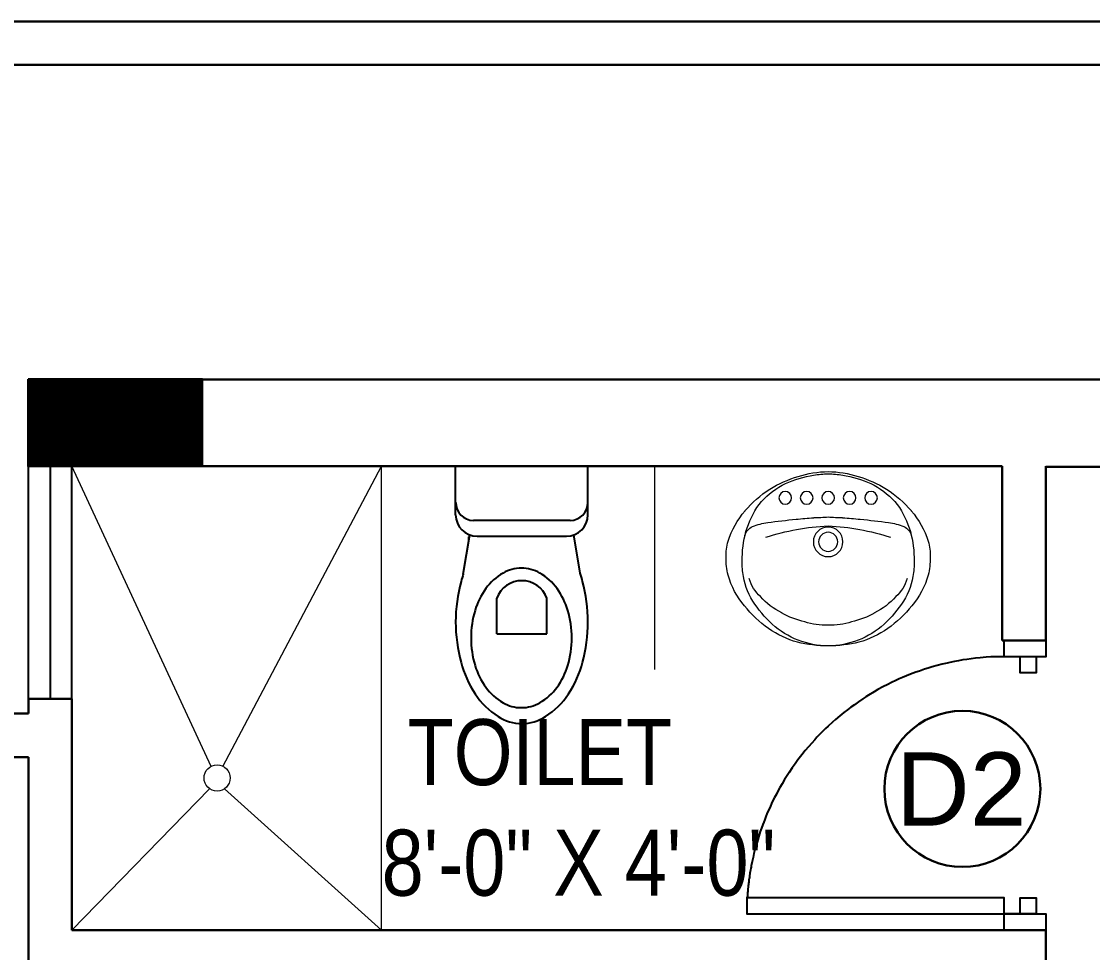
# Model space of a CAD drawing. Extents: x 187966 to 202201, y 659574 to 1343694.
# Drawn here: x 190774.5 to 190885.2, y 662224.1 to 662320.3 of the extents above; entities that cross this region are included whole.
import ezdxf
from ezdxf.lldxf.tags import DXFTag

# ---------------------------------------------------------------- set-up
doc = ezdxf.new("R2010")
doc.units = 0
doc.header["$MEASUREMENT"] = 0
doc.layers.add('A-Door', color=144, linetype='Continuous')
doc.layers.add('ELE', color=7, linetype='Continuous')
for name, color, linetype, lineweight in [('A-Wall', 7, 'Continuous', 30), ('HATCH', 8, 'Continuous', 20), ('P-SANIT', 53, 'Continuous', 9), ('sill', 32, 'Continuous', 25), ('Text', 55, 'Continuous', 25), ('TILE', 252, 'Continuous', 0), ('WINDOW', 147, 'Continuous', 25)]:
    doc.layers.add(name, color=color, linetype=linetype, lineweight=lineweight)
doc.styles.add('jag', font='arial.ttf')
doc.styles.get("Standard").update_dxf_attribs({"font": 'stylu.ttf', "height": 7})
tags = doc.linetypes.add('DASHED', pattern=[0.75, 0.5, -0.25]).pattern_tags.tags
tags[6:7] = [DXFTag(74, 4), DXFTag(75, 0), DXFTag(340, '0'), DXFTag(46, 1.0), DXFTag(50, 0.0), DXFTag(44, 0.0), DXFTag(45, 0.0)]
tags[4:5] = [DXFTag(74, 4), DXFTag(75, 0), DXFTag(340, '0'), DXFTag(46, 1.0), DXFTag(50, 0.0), DXFTag(44, 0.0), DXFTag(45, 0.0)]

# ---------------------------------------------------------------- blocks, each defined once
blk = doc.blocks.new('qwewerer')
at = {"layer": 'ELE', "color": 30}
for p, q in [((5777.8647, -153.8252), (5777.8647, -153.9319)), ((5778.0138, -153.8252), (5778.0138, -153.9319)), ((5778.0724, -154.1163), (5777.8062, -154.1163)), ((5777.7955, -154.1632), (5778.083, -154.1632)), ((5777.7423, -154.1802), (5777.7423, -154.3243)), ((5778.1363, -154.1802), (5778.1363, -154.3243)), ((5778.1363, -154.3243), (5777.7423, -154.3243))]:
    blk.add_line(p, q, dxfattribs=at)
for points in [[(5777.9393, -153.5586, 0.142494), (5777.8688, -153.5791, 0.10717), (5777.8, -153.6472, 0.078641), (5777.7582, -153.7405, 0.066012), (5777.7423, -153.8609, 0.066012), (5777.7582, -153.9814, 0.019964), (5777.766, -154.0063, 0.10717)], [(5778.1136, -154.0031, 0.017373), (5778.1203, -153.9814, 0.066012), (5778.1363, -153.8609, 0.066012), (5778.1203, -153.7405, 0.078641), (5778.0786, -153.6472, 0.10717), (5778.0098, -153.5791, 0.142494), (5777.9393, -153.5586, 0.142494)]]:
    blk.add_lwpolyline(points, format="xyb", dxfattribs=at)
blk.add_lwpolyline([(5777.9404, -153.6057, 0.130744), (5777.8857, -153.6203, 0.106529), (5777.8342, -153.6665, 0.083979), (5777.8023, -153.7312, 0.07291), (5777.7903, -153.8133, 0.07291), (5777.8023, -153.8954, 0.083979), (5777.8342, -153.9601, 0.106529), (5777.8857, -154.0063, 0.130744), (5777.9404, -154.0209, 0.130744), (5777.9952, -154.0063, 0.106529), (5778.0466, -153.9601, 0.083979), (5778.0785, -153.8954, 0.07291), (5778.0906, -153.8133, 0.07291), (5778.0785, -153.7312, 0.083979), (5778.0466, -153.6665, 0.106529), (5777.9952, -153.6203, 0.130744)], format="xyb", close=True, dxfattribs=at)
for points in [[(5778.0138, -153.8252), (5777.8647, -153.8252)], [(5778.1136, -154.0031), (5778.0941, -154.1201)], [(5777.766, -154.0063), (5777.7846, -154.1201)]]:
    blk.add_lwpolyline(points, dxfattribs=at)
for centre, radius, start, end in [((5777.9393, -153.9044), 0.0794, 200.2256, 339.7744), ((5777.8062, -154.1802), 0.0639, 90, 180), ((5778.0724, -154.1802), 0.0639, 0, 90), ((5777.7955, -154.2165), 0.0532, 90, 180), ((5778.083, -154.2165), 0.0532, 0, 90)]:
    blk.add_arc(centre, radius, start, end, dxfattribs=at)
at = {"layer": 'TILE', "linetype": 'Continuous', "lineweight": 5}
for p, q in [((5777.8787, -153.9551), (5777.8787, -153.9559)), ((5778.0984, -154.0945), (5778.0984, -154.1148))]:
    blk.add_line(p, q, dxfattribs=at)
blk = doc.blocks.new('OVALIN PLANTA Nº 2')
at = {"layer": 'P-SANIT'}
for centre, radius in [((-0.1016, -0.162), 0.015), ((-0.0508, -0.162), 0.015), ((0, -0.162), 0.015), ((0.0508, -0.162), 0.015), ((0.1016, -0.162), 0.015), ((0, -0.266), 0.035), ((0, -0.266), 0.0225)]:
    blk.add_circle(centre, radius, dxfattribs=at)
for centre, radius, start, end in [((0.0034, -0.345), 0.2451, 90.7986, 107.628), ((-0.0034, -0.345), 0.2451, 72.372, 89.2014), ((0.0162, -0.3992), 0.3006, 106.8214, 120.9058), ((0.0169, -0.399), 0.2954, 99.9925, 113.5157), ((0.0087, -0.4019), 0.297, 91.669, 98.331), ((-0.0087, -0.4019), 0.297, 81.669, 88.331), ((-0.0169, -0.399), 0.2954, 66.4843, 80.0075), ((-0.0162, -0.3992), 0.3006, 59.0942, 73.1786), ((0.0314, -0.3937), 0.3041, 123.9103, 138.5833), ((-0.0092, -0.3099), 0.2037, 116.7862, 136.849), ((0.0092, -0.3099), 0.2037, 43.151, 63.2138), ((-0.0314, -0.3937), 0.3041, 41.4167, 56.0897), ((0.0027, -0.2979), 0.2049, 141.5769, 161.5925), ((-0.0027, -0.2979), 0.2049, 18.4075, 38.4231), ((-0.0417, -0.3252), 0.2039, 139.4152, 162.642), ((0.0417, -0.3252), 0.2039, 17.358, 40.5848), ((-0.1217, -0.3722), 0.1532, 97.9638, 111.7839), ((0.0716, -1.7537), 1.5482, 95.4652, 97.9638), ((-0.0021, -0.8268), 0.6186, 92.9716, 96.8438), ((-0.0269, 0.1154), 0.3245, 268.7043, 274.7481), ((0.0269, 0.1154), 0.3245, 265.2519, 271.2957), ((0.0021, -0.8268), 0.6186, 83.1562, 87.0284), ((-0.0716, -1.7537), 1.5482, 82.0362, 84.5348), ((0.1217, -0.3722), 0.1532, 68.2161, 82.0362), ((0.0391, -0.3064), 0.2422, 162.407, 179.1897), ((-0.1674, -0.2578), 0.03, 111.7839, 166.7564), ((0.0328, -0.8211), 0.594, 93.1697, 107.6655), ((-0.0328, -0.8211), 0.594, 72.3345, 86.8303), ((0.1674, -0.2578), 0.03, 13.2436, 68.2161), ((-0.0391, -0.3064), 0.2422, 0.8103, 17.593), ((-0.1344, -0.2962), 0.1068, 162.642, 183.6576), ((0.1344, -0.2962), 0.1068, 356.3424, 17.358), ((-0.1066, -0.3091), 0.1345, 177.3925, 195.3301), ((-0.0279, -0.3153), 0.1755, 175.9697, 187.6164), ((0.0279, -0.3153), 0.1755, 352.3836, 4.0303), ((0.1066, -0.3091), 0.1345, 344.6699, 2.6075), ((-0.0596, -0.2962), 0.1833, 195.3301, 221.2175), ((-0.0259, -0.3151), 0.1776, 187.6164, 210.8024), ((-0.0995, -0.3288), 0.0902, 195.555, 227.7101), ((0.0995, -0.3288), 0.0902, 312.2899, 344.445), ((0.0259, -0.3151), 0.1776, 329.1976, 352.3836), ((0.0596, -0.2962), 0.1833, 318.7825, 344.6699), ((-0.031, -0.2788), 0.1741, 222.0906, 243.055), ((0.031, -0.2788), 0.1741, 296.945, 317.9094), ((0.0069, -0.2583), 0.2587, 217.8305, 235.1979), ((0.0739, -0.241), 0.3015, 213.186, 226.814), ((-0.0739, -0.241), 0.3015, 313.186, 326.814), ((-0.0069, -0.2583), 0.2587, 304.8021, 322.1695), ((-0.01, -0.258), 0.2024, 240.4039, 257.0248), ((-0.0057, -0.3022), 0.1609, 252.0048, 272.03), ((0.0057, -0.3022), 0.1609, 267.97, 287.9952), ((0.01, -0.258), 0.2024, 282.9752, 299.5961), ((-0.0155, -0.2956), 0.2153, 234.441, 254.5665), ((0.0049, -0.306), 0.2069, 228.423, 248.4383), ((-0.0049, -0.306), 0.2069, 291.5617, 311.577), ((0.0155, -0.2956), 0.2153, 285.4335, 305.559), ((0, -0.2078), 0.3042, 256.1489, 270.0051), ((0.0028, -0.3035), 0.2085, 249.2189, 269.2227), ((-0.0028, -0.3035), 0.2085, 270.7773, 290.7811), ((0, -0.2078), 0.3042, 269.9949, 283.8511)]:
    blk.add_arc(centre, radius, start, end, dxfattribs=at)
blk = doc.blocks.new('EGVSVS')
at = {"layer": 'A-Wall'}
h = blk.add_hatch(dxfattribs=at)
h.set_pattern_fill('ANSI31', color=256, style=0)
h.set_pattern_definition([(45, (0, 0), (-0.088388347648, 0.088388347648), [])])
h.paths.add_polyline_path([(188258.49, 672097.51), (188258.49, 672106.51), (188240.49, 672106.51), (188240.49, 672097.51)])
blk.add_lwpolyline([(188240.49, 672106.51), (188258.49, 672106.51), (188258.49, 672097.51), (188240.49, 672097.51)], close=True, dxfattribs=at)

msp = doc.modelspace()

# ---------------------------------------------------------------- linework, layer by layer
at = {"layer": 'A-Door'}
msp.add_lwpolyline([(190880.33, 662256.35), (190880.33, 662254.69), (190876.01, 662254.69), (190876.01, 662256.35), (190880.33, 662256.35), (190880.33, 662254.69), (190879.33, 662254.69), (190879.33, 662253.03), (190877.67, 662253.03), (190877.67, 662254.69), (190876.01, 662254.69), (190875.14, 662254.68), (190874.65, 662254.66), (190874.18, 662254.63), (190873.54, 662254.58), (190873.06, 662254.53), (190872.61, 662254.47), (190872.18, 662254.41), (190871.75, 662254.35), (190871.32, 662254.27), (190870.89, 662254.19), (190870.42, 662254.1), (190870.13, 662254.03), (190869.62, 662253.91), (190869.12, 662253.78), (190868.57, 662253.63), (190868.19, 662253.51), (190867.8, 662253.39), (190867.27, 662253.21), (190866.91, 662253.09), (190866.35, 662252.87), (190865.95, 662252.71), (190865.53, 662252.54), (190865.19, 662252.39), (190864.85, 662252.23), (190864.37, 662252.01), (190864, 662251.82), (190863.5, 662251.56), (190862.99, 662251.29), (190862.58, 662251.05), (190862, 662250.7), (190861.74, 662250.54), (190861.42, 662250.33), (190860.96, 662250.02), (190860.55, 662249.73), (190860.2, 662249.48), (190859.83, 662249.2), (190859.47, 662248.92), (190859.06, 662248.58), (190858.59, 662248.19), (190858.3, 662247.93), (190857.85, 662247.52), (190857.58, 662247.26), (190857.21, 662246.91), (190856.91, 662246.6), (190856.68, 662246.36), (190856.45, 662246.11), (190856.14, 662245.77), (190855.8, 662245.38), (190855.47, 662244.99), (190855.12, 662244.54), (190854.72, 662244.03), (190854.43, 662243.63), (190854.12, 662243.19), (190853.82, 662242.74), (190853.61, 662242.42), (190853.34, 662242), (190853.09, 662241.57), (190852.86, 662241.17), (190852.65, 662240.81), (190852.49, 662240.49), (190852.3, 662240.13), (190852.14, 662239.82), (190852, 662239.53), (190851.88, 662239.25), (190851.73, 662238.93), (190851.62, 662238.69), (190851.52, 662238.44), (190851.4, 662238.17), (190851.28, 662237.87), (190851.18, 662237.61), (190851.08, 662237.35), (190850.94, 662236.96), (190850.94, 662236.96), (190850.83, 662236.64), (190850.75, 662236.4), (190850.67, 662236.15), (190850.67, 662236.15), (190850.56, 662235.78), (190850.49, 662235.54), (190850.49, 662235.54), (190850.41, 662235.27), (190850.41, 662235.27), (190850.34, 662235.03), (190850.34, 662235.03), (190850.27, 662234.76), (190850.27, 662234.76), (190850.17, 662234.37), (190850.17, 662234.37), (190850.08, 662233.96), (190850.08, 662233.96), (190849.98, 662233.52), (190849.9, 662233.08), (190849.87, 662232.93), (190849.85, 662232.83), (190849.82, 662232.64), (190849.79, 662232.51), (190849.76, 662232.32), (190849.75, 662232.22), (190849.72, 662232.08), (190849.71, 662231.99), (190849.7, 662231.89), (190849.68, 662231.76), (190849.66, 662231.65), (190849.65, 662231.57), (190849.64, 662231.47), (190849.63, 662231.38), (190849.62, 662231.28), (190849.6, 662231.16), (190849.59, 662231.05), (190849.57, 662230.86), (190849.55, 662230.71), (190849.54, 662230.58), (190849.53, 662230.42), (190849.52, 662230.34), (190849.51, 662230.24), (190849.5, 662230.11), (190849.49, 662229.99), (190849.49, 662229.89), (190849.43, 662229.77), (190849.43, 662228.11), (190880.33, 662228.11), (190880.33, 662226.45), (190876.01, 662226.45), (190876.01, 662228.11), (190877.67, 662228.11), (190877.67, 662229.77), (190879.33, 662229.77), (190879.33, 662228.11), (190876.01, 662228.11), (190876.01, 662229.77), (190849.43, 662229.77)], dxfattribs=at)
at = {"layer": 'A-Wall'}
for p, q in [((190407.02, 662320.32), (191138, 662320.32)), ((190416.02, 662315.82), (191138, 662315.82)), ((190775.2, 662274.36), (190775.2, 662278.84)), ((190775.2, 662274.36), (190875.83, 662274.36)), ((190875.83, 662256.35), (190875.83, 662274.36)), ((190880.33, 662256.35), (190880.33, 662274.36)), ((190880.33, 662274.32), (191045.12, 662274.32)), ((190875.83, 662256.35), (190880.33, 662256.35)), ((190775.2, 662250.32), (190779.7, 662250.32)), ((190775.2, 662250.32), (190775.2, 662248.82)), ((190779.7, 662250.32), (190779.7, 662248.82)), ((190755.95, 662248.82), (190775.2, 662248.82)), ((190779.7, 662226.45), (190779.7, 662248.82)), ((190755.95, 662244.32), (190775.2, 662244.32)), ((190775.2, 662145.59), (190775.2, 662244.32)), ((190880.33, 662226.45), (190779.7, 662226.45))]:
    msp.add_line(p, q, dxfattribs=at)
for points in [[(191054.12, 662283.32), (190775.2, 662283.32)], [(190880.33, 662226.45), (190880.33, 662221.95)]]:
    msp.add_lwpolyline(points, dxfattribs=at)
at = {"layer": 'ELE', "linetype": 'ByBlock', "lineweight": 30}
msp.add_circle((190871.71, 662241.03), 8.06, dxfattribs=at)
at = {"layer": 'HATCH', "linetype": 'DASHED', "ltscale": 10}
for p, q in [((190794.09, 662243.36), (190779.7, 662274.36)), ((190795.3, 662243.36), (190811.7, 662274.36)), ((190793.91, 662241.05), (190779.7, 662226.45)), ((190795.48, 662241.05), (190811.7, 662226.45))]:
    msp.add_line(p, q, dxfattribs=at)
at = {"layer": 'HATCH'}
for p, q in [((190811.7, 662226.45), (190811.7, 662274.36)), ((190839.92, 662253.35), (190839.92, 662274.36))]:
    msp.add_line(p, q, dxfattribs=at)
at = {"layer": 'HATCH', "linetype": 'DASHED', "ltscale": 10}
msp.add_circle((190794.7, 662242.16), 1.35, dxfattribs=at)
at = {"layer": 'sill'}
for p, q in [((190775.2, 662248.82), (190775.2, 662274.36)), ((190779.7, 662248.82), (190779.7, 662274.36))]:
    msp.add_line(p, q, dxfattribs=at)
at = {"layer": 'WINDOW'}
msp.add_line((190777.47, 662250.32), (190777.47, 662274.36), dxfattribs=at)

# ---------------------------------------------------------------- block references
at = {"layer": 'A-Wall'}
msp.add_blockref('EGVSVS', (2534.68, -9823.15), dxfattribs=at)
at = {"layer": 'ELE', "xscale": 34.69827985391021, "yscale": 34.69827985391021, "zscale": 34.69827985391021, "rotation": 180}
msp.add_blockref('qwewerer', (391310.74, 656919.57), dxfattribs=at)
at = {"layer": 'P-SANIT', "xscale": -43.70907628163695, "yscale": 43.70907628163695, "zscale": 43.70907628163695}
msp.add_blockref('OVALIN PLANTA Nº 2', (190857.84, 662278.18), dxfattribs=at)

# ---------------------------------------------------------------- texts
at = {"layer": 'Text', "char_height": 6.8219, "attachment_point": 4}
for s, insert, width in [('{\\fArial Narrow|b0|i0|c0|p15;TOILET}', (190814.37, 662244.78), 48.6575), ('{\\fArial Narrow|b0|i0|c0|p15;8\'-0" X 4\'-0"}', (190811.7, 662233.36), 104.3014)]:
    msp.add_mtext(s, dxfattribs=dict(at, insert=insert, width=width))
at = {"layer": 'Text', "insert": (190864.83, 662244.81), "char_height": 7.5716, "width": 212.5439, "attachment_point": 1, "style": 'jag'}
msp.add_mtext('D2{\\H0.8193x; }^I', dxfattribs=at)

doc.saveas('drawing.dxf')
